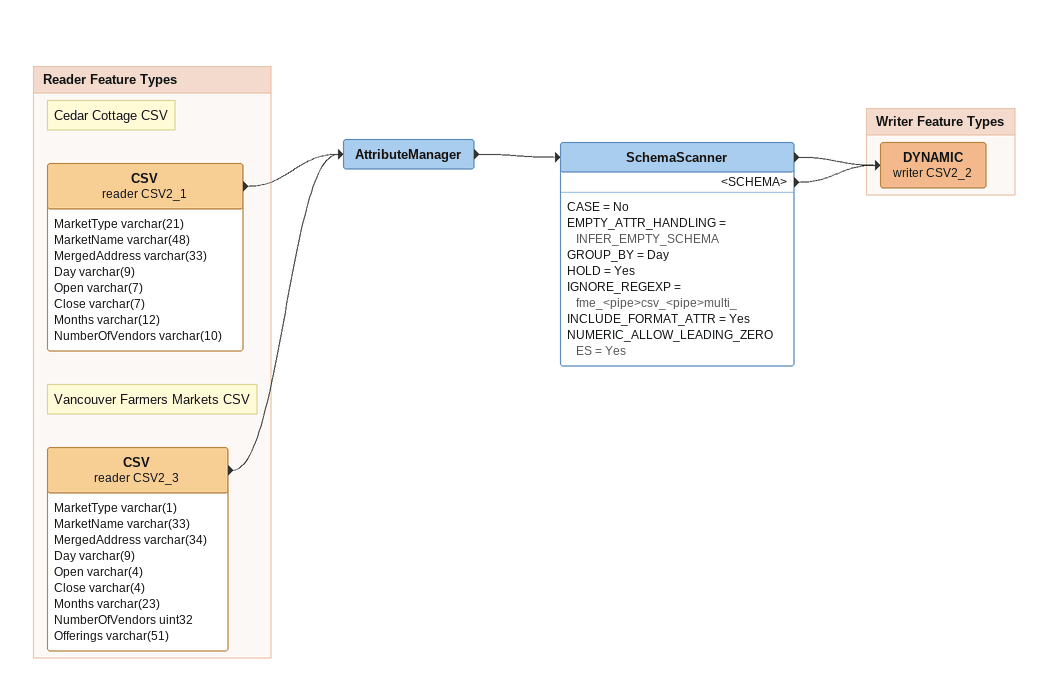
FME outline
AttributeManager
    -> SchemaScanner
SchemaScanner
    CASE = No
    EMPTY_ATTR_HANDLING = INFER_EMPTY_SCHEMA
    GROUP_BY = Day
    HOLD = Yes
    IGNORE_REGEXP = fme_<pipe>csv_<pipe>multi_
    INCLUDE_FORMAT_ATTR = Yes
    NUMERIC_ALLOW_LEADING_ZEROES = Yes
    -> DYNAMIC (writer CSV2_2)
    <SCHEMA> -> DYNAMIC (writer CSV2_2)

Bookmark: Reader Feature Types
Note: Cedar Cottage CSV
CSV (reader CSV2_1)
    attributes: MarketType varchar(21), MarketName varchar(48), MergedAddress varchar(33), Day varchar(9), Open varchar(7), Close varchar(7), Months varchar(12), NumberOfVendors varchar(10)
    -> AttributeManager
Note: Vancouver Farmers Markets CSV
CSV (reader CSV2_3)
    attributes: MarketType varchar(1), MarketName varchar(33), MergedAddress varchar(34), Day varchar(9), Open varchar(4), Close varchar(4), Months varchar(23), NumberOfVendors uint32, Offerings varchar(51)
    -> AttributeManager

Bookmark: Writer Feature Types
DYNAMIC (writer CSV2_2)
